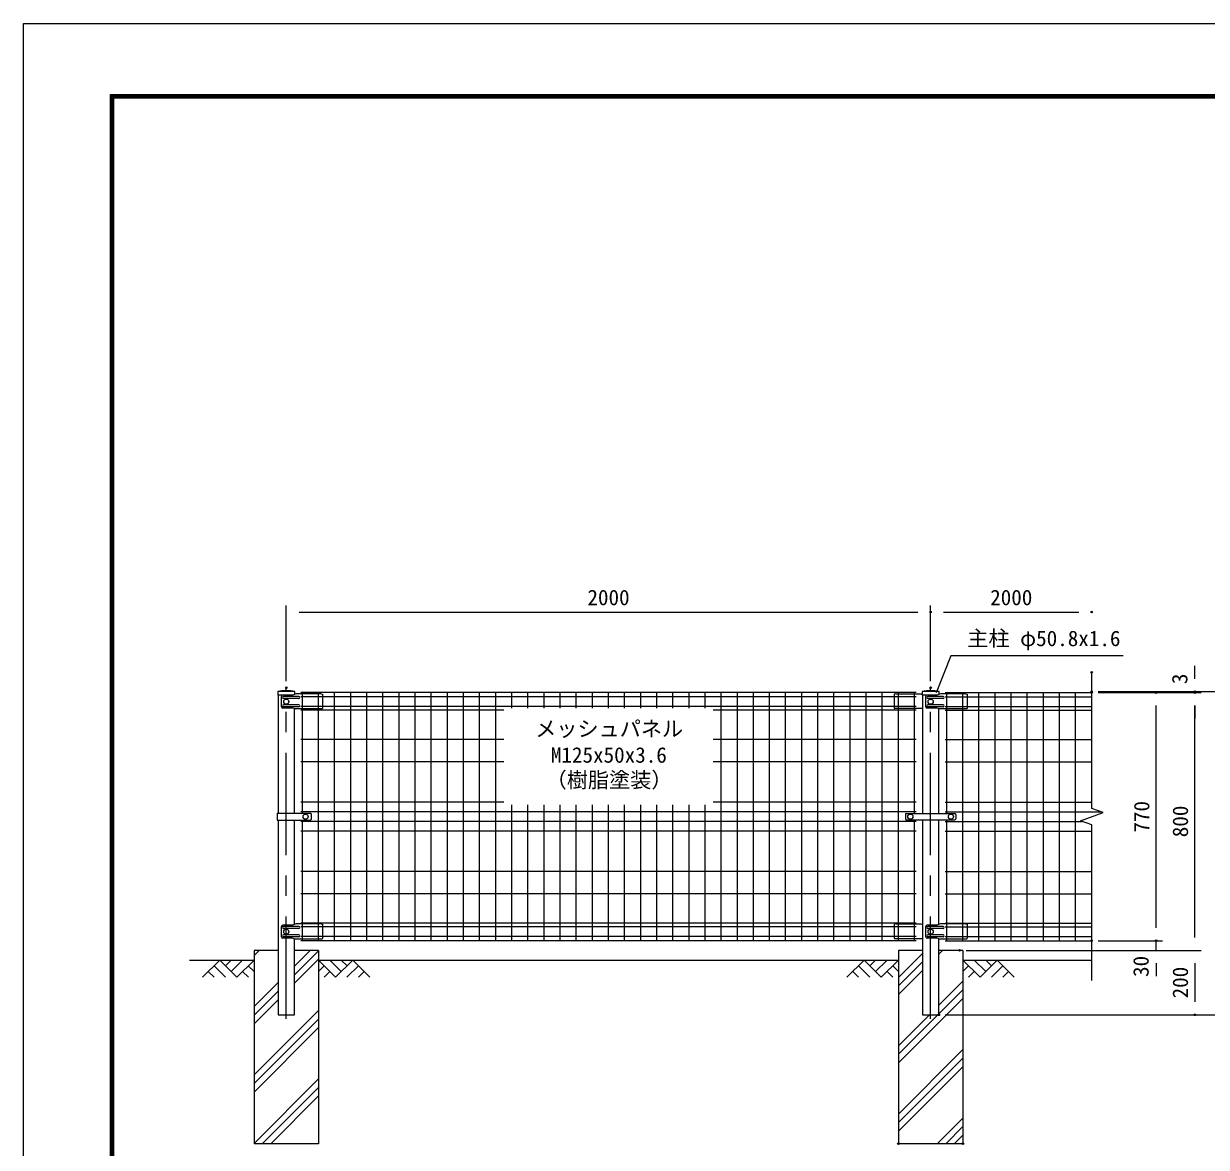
# Model space of a CAD drawing. Units: millimetres, scale not verified. Extents: x -4200 to 4200, y -2970 to 2970.
# Drawn here: x -4200 to -529, y -517 to 2970 of the extents above; entities that cross this region are included whole.
import ezdxf
from ezdxf.enums import TextEntityAlignment as Align

# ---------------------------------------------------------------- set-up
doc = ezdxf.new("R2010")
doc.units = ezdxf.units.MM
doc.header["$LTSCALE"] = 10
doc.header["$PDMODE"] = 32
doc.header["$PDSIZE"] = 5
doc.linetypes.add('USER1', pattern=[50.8, 31.75, -6.35, 6.35, -6.35])
for name, color, linetype, lineweight in [('0-3_D-TTL', 7, 'Continuous', 25), ('0-4_D-STR1', 1, 'Continuous', 25), ('0-5_D-BMK', 2, 'USER1', 13), ('0-6_D-STR2', 7, 'Continuous', 13), ('0-7_D-STR-DIM', 7, 'Continuous', 13), ('0-A_D-STR3', 3, 'Continuous', 13), ('0-B_D-STR-TXT', 7, 'Continuous', 13), ('0-C_D-DCR-HCH', 7, 'Continuous', 13), ('0-D_D-STR4', 7, 'Continuous', 25), ('0-E_D-BGD', 7, 'Continuous', 25)]:
    doc.layers.add(name, color=color, linetype=linetype, lineweight=lineweight)
doc.layers.add('0-9_Defpoints', color=7, linetype='Continuous')
doc.styles.add('ＭＳ ゴシック', font='')
doc.styles.get('ＭＳ ゴシック').set_extended_font_data('MS Gothic')

msp = doc.modelspace()

# ---------------------------------------------------------------- linework, layer by layer
at = {"layer": '0-3_D-TTL', "color": 2}
msp.add_lwpolyline([(-4200, 2970), (4200, 2970), (4200, -2970), (-4200, -2970)], close=True, dxfattribs=at)
at = {"layer": '0-3_D-TTL'}
for points in [[(-3930, 2750), (3930, 2750), (3930, -2750), (-3930, -2750)], [(-3927.5, 2747.5), (3927.5, 2747.5), (3927.5, -2747.5), (-3927.5, -2747.5)], [(-3925, 2745), (3925, 2745), (3925, -2745), (-3925, -2745)], [(-3922.5, 2742.5), (3922.5, 2742.5), (3922.5, -2742.5), (-3922.5, -2742.5)], [(-3920, 2740), (3920, 2740), (3920, -2740), (-3920, -2740)]]:
    msp.add_lwpolyline(points, close=True, dxfattribs=at)
at = {"layer": '0-4_D-STR1'}
for p, q in [((-3358.37, 896.98), (-3411.57, 896.98)), ((-3411.57, 896.98), (-3411.57, 885.98)), ((-3365.62, 885.98), (-3411.57, 885.98)), ((-3410.37, 885.98), (-3410.37, 519.48)), ((-3358.37, 888.49), (-3358.37, 896.98)), ((-1358.37, 896.98), (-1411.57, 896.98)), ((-1411.57, 896.98), (-1411.57, 885.98)), ((-1365.62, 885.98), (-1411.57, 885.98)), ((-1410.37, 885.98), (-1410.37, 518.98)), ((-1358.37, 888.49), (-1358.37, 896.98)), ((-3359.57, 519.48), (-3359.57, 844.16)), ((-1359.57, 518.98), (-1359.57, 844.16)), ((-3410.37, 498.48), (-3410.37, -106.02)), ((-3359.57, 174.07), (-3359.57, 498.48)), ((-1410.37, 498.98), (-1410.37, -106.02)), ((-1359.57, 174.07), (-1359.57, 498.98))]:
    msp.add_line(p, q, dxfattribs=at)
for points in [[(-3410.37, -106.02), (-3359.57, -106.02), (-3359.57, 130.16)], [(-1410.37, -106.02), (-1359.57, -106.02), (-1359.57, 130.16)]]:
    msp.add_lwpolyline(points, dxfattribs=at)
for centre in [(-3384.97, 780.55), (-1384.97, 780.55)]:
    msp.add_arc(centre, 119.43, 77.13052, 102.86948, dxfattribs=at)
at = {"layer": '0-5_D-BMK'}
for p, q in [((-3384.97, -118.02), (-3384.97, 908.98)), ((-1384.97, -118.02), (-1384.97, 908.98))]:
    msp.add_line(p, q, dxfattribs=at)
at = {"layer": '0-6_D-STR2'}
for p, q in [((-1429.97, 893.98), (-3339.97, 893.98)), ((-3334.97, 519.48), (-3334.97, 893.98)), ((-3284.97, 123.98), (-3284.97, 893.98)), ((-3234.97, 123.98), (-3234.97, 893.98)), ((-3184.97, 123.98), (-3184.97, 893.98)), ((-3134.97, 123.98), (-3134.97, 893.98)), ((-3084.97, 123.98), (-3084.97, 893.98)), ((-3034.97, 123.98), (-3034.97, 893.98)), ((-2984.97, 123.98), (-2984.97, 893.98)), ((-2934.97, 123.98), (-2934.97, 893.98)), ((-2884.97, 123.98), (-2884.97, 893.98)), ((-2834.97, 123.98), (-2834.97, 893.98)), ((-2784.97, 123.98), (-2784.97, 893.98)), ((-2734.97, 123.98), (-2734.97, 893.98)), ((-2684.97, 845.98), (-2684.97, 893.98)), ((-2634.97, 845.98), (-2634.97, 893.98)), ((-2584.97, 845.98), (-2584.97, 893.98)), ((-2534.97, 845.98), (-2534.97, 893.98)), ((-2484.97, 845.98), (-2484.97, 893.98)), ((-2434.97, 845.98), (-2434.97, 893.98)), ((-2384.97, 845.98), (-2384.97, 893.98)), ((-2334.97, 845.98), (-2334.97, 893.98)), ((-2284.97, 845.98), (-2284.97, 893.98)), ((-2234.97, 845.98), (-2234.97, 893.98)), ((-2184.97, 845.98), (-2184.97, 893.98)), ((-2134.97, 845.98), (-2134.97, 893.98)), ((-2084.97, 845.98), (-2084.97, 893.98)), ((-2034.97, 123.98), (-2034.97, 893.98)), ((-1984.97, 123.98), (-1984.97, 893.98)), ((-1934.97, 123.98), (-1934.97, 893.98)), ((-1884.97, 123.98), (-1884.97, 893.98)), ((-1834.97, 123.98), (-1834.97, 893.98)), ((-1784.97, 123.98), (-1784.97, 893.98)), ((-1734.97, 123.98), (-1734.97, 893.98)), ((-1684.97, 123.98), (-1684.97, 893.98)), ((-1634.97, 123.98), (-1634.97, 893.98)), ((-1584.97, 123.98), (-1584.97, 893.98)), ((-1534.97, 123.98), (-1534.97, 893.98)), ((-1484.97, 123.98), (-1484.97, 893.98)), ((-1434.97, 518.98), (-1434.97, 893.98)), ((-1339.97, 893.98), (-884.97, 893.98)), ((-1334.97, 518.98), (-1334.97, 893.98)), ((-1284.97, 123.98), (-1284.97, 893.98)), ((-1234.97, 123.98), (-1234.97, 893.98)), ((-1184.97, 123.98), (-1184.97, 893.98)), ((-1134.97, 123.98), (-1134.97, 893.98)), ((-1084.97, 123.98), (-1084.97, 893.98)), ((-1034.97, 123.98), (-1034.97, 893.98)), ((-984.97, 123.98), (-984.97, 893.98)), ((-934.97, 123.98), (-934.97, 893.98)), ((-1429.97, 880.88), (-3339.97, 880.88)), ((-1429.97, 851.08), (-3339.97, 851.08)), ((-1339.97, 880.88), (-884.97, 880.88)), ((-1339.97, 851.08), (-884.97, 851.08)), ((-2709.97, 839.22), (-3339.97, 839.22)), ((-1429.97, 839.22), (-2059.97, 839.22)), ((-1339.97, 839.22), (-884.97, 839.22)), ((-2709.97, 747.98), (-3339.97, 747.98)), ((-1429.97, 747.98), (-2059.97, 747.98)), ((-1339.97, 747.98), (-884.97, 747.98)), ((-2709.97, 678.98), (-3339.97, 678.98)), ((-1429.97, 678.98), (-2059.97, 678.98)), ((-1339.97, 678.98), (-884.97, 678.98)), ((-2709.97, 553.98), (-3339.97, 553.98)), ((-1429.97, 553.98), (-2059.97, 553.98)), ((-1339.97, 553.98), (-884.97, 553.98)), ((-1429.97, 523.98), (-3339.97, 523.98)), ((-2684.97, 123.98), (-2684.97, 545.98)), ((-2634.97, 123.98), (-2634.97, 545.98)), ((-2584.97, 123.98), (-2584.97, 545.98)), ((-2534.97, 123.98), (-2534.97, 545.98)), ((-2484.97, 123.98), (-2484.97, 545.98)), ((-2434.97, 123.98), (-2434.97, 545.98)), ((-2384.97, 123.98), (-2384.97, 545.98)), ((-2334.97, 123.98), (-2334.97, 545.98)), ((-2284.97, 123.98), (-2284.97, 545.98)), ((-2234.97, 123.98), (-2234.97, 545.98)), ((-2184.97, 123.98), (-2184.97, 545.98)), ((-2134.97, 123.98), (-2134.97, 545.98)), ((-2084.97, 123.98), (-2084.97, 545.98)), ((-1339.97, 523.98), (-855.71, 523.98)), ((-1429.97, 493.98), (-3339.97, 493.98)), ((-3334.97, 123.98), (-3334.97, 498.48)), ((-1434.97, 123.98), (-1434.97, 498.98)), ((-1339.97, 493.98), (-914.24, 493.98)), ((-1334.97, 123.98), (-1334.97, 498.98)), ((-1429.97, 463.98), (-3339.97, 463.98)), ((-1339.97, 463.98), (-884.97, 463.98)), ((-1429.97, 338.98), (-3339.97, 338.98)), ((-1339.97, 338.98), (-884.97, 338.98)), ((-1429.97, 269.98), (-3339.97, 269.98)), ((-1339.97, 269.98), (-884.97, 269.98)), ((-1429.97, 178.74), (-3339.97, 178.74)), ((-1429.97, 166.88), (-3339.97, 166.88)), ((-1339.97, 178.74), (-884.97, 178.74)), ((-1339.97, 166.88), (-884.97, 166.88)), ((-1429.97, 137.08), (-3339.97, 137.08)), ((-1429.97, 123.98), (-3339.97, 123.98)), ((-1339.97, 137.08), (-884.97, 137.08)), ((-1339.97, 123.98), (-884.97, 123.98))]:
    msp.add_line(p, q, dxfattribs=at)
at = {"layer": '0-7_D-STR-DIM'}
for p, q in [((-3384.97, 928.98), (-3384.97, 1163.98)), ((-3344.97, 1143.98), (-1424.97, 1143.98)), ((-1384.97, 928.98), (-1384.97, 1163.98)), ((-1384.97, 928.98), (-1384.97, 1163.98)), ((-1344.97, 1143.98), (-924.97, 1143.98)), ((-884.97, 534.63), (-884.97, 956.98)), ((-564.97, 936.98), (-564.97, 976.98)), ((-864.97, 896.98), (-424.97, 896.98)), ((-864.97, 896.98), (-544.97, 896.98)), ((-864.97, 893.98), (-664.97, 893.98)), ((-864.97, 893.98), (-544.97, 893.98)), ((-864.97, 893.98), (-544.97, 893.98)), ((-564.97, 893.98), (-564.97, 896.98)), ((-684.97, 163.98), (-684.97, 853.98)), ((-564.97, 133.98), (-564.97, 853.98)), ((-564.97, 853.98), (-564.97, 813.98)), ((-920.21, 496.15), (-849.74, 521.81)), ((-849.74, 521.81), (-884.97, 534.63)), ((-884.97, 483.33), (-920.21, 496.15)), ((-884.97, 0.98), (-884.97, 483.33)), ((-684.97, 163.98), (-684.97, 203.98)), ((-864.97, 123.98), (-664.97, 123.98)), ((-864.97, 123.98), (-664.97, 123.98)), ((-684.97, 93.98), (-684.97, 123.98)), ((-1274.97, 93.98), (-664.97, 93.98)), ((-1274.97, 93.98), (-544.97, 93.98)), ((-1274.97, 93.98), (-544.97, 93.98)), ((-684.97, 53.98), (-684.97, 13.98)), ((-564.97, 53.98), (-564.97, -66.02)), ((-1339.57, -106.02), (-424.97, -106.02)), ((-1339.57, -106.02), (-544.97, -106.02))]:
    msp.add_line(p, q, dxfattribs=at)
at = {"layer": '0-9_Defpoints'}
for p in [(-1384.97, 1143.98), (-884.97, 1143.98), (-884.97, 956.98), (-3384.97, 908.98), (-1384.97, 908.98), (-884.97, 896.98), (-884.97, 896.98), (-884.97, 893.98), (-684.97, 893.98), (-564.97, 896.98), (-564.97, 893.98), (-884.97, 123.98), (-684.97, 123.98), (-1294.97, 93.98), (-1359.57, -106.02), (-564.97, -106.02), (-1484.97, -506.02), (-1284.97, -506.02)]:
    msp.add_point(p, dxfattribs=at)
at = {"layer": '0-A_D-STR3'}
for p, q in [((-3400.46, 880.98), (-3400.46, 850.98)), ((-3365.62, 885.98), (-3395.46, 885.98)), ((-3345.97, 881.98), (-3393.39, 881.98)), ((-3354.06, 889.98), (-3365.62, 885.98)), ((-3276.97, 889.98), (-3354.06, 889.98)), ((-3276.97, 889.98), (-3271.97, 888.98)), ((-3271.97, 888.98), (-3271.97, 845.16)), ((-1492.97, 889.98), (-1497.97, 888.98)), ((-1497.97, 888.98), (-1497.97, 845.16)), ((-1492.97, 889.98), (-1415.89, 889.98)), ((-1415.89, 889.98), (-1411.57, 888.49)), ((-1400.46, 880.98), (-1400.46, 850.98)), ((-1365.62, 885.98), (-1395.46, 885.98)), ((-1345.97, 881.98), (-1393.39, 881.98)), ((-1354.06, 889.98), (-1365.62, 885.98)), ((-1276.97, 889.98), (-1354.06, 889.98)), ((-1276.97, 889.98), (-1271.97, 888.98)), ((-1271.97, 888.98), (-1271.97, 845.16)), ((-3365.62, 845.98), (-3395.46, 845.98)), ((-3345.97, 875.98), (-3393.39, 875.98)), ((-3345.97, 855.98), (-3393.39, 855.98)), ((-3345.97, 849.98), (-3393.39, 849.98)), ((-3360.37, 844.16), (-3365.62, 845.98)), ((-1365.62, 845.98), (-1395.46, 845.98)), ((-1345.97, 875.98), (-1393.39, 875.98)), ((-1345.97, 855.98), (-1393.39, 855.98)), ((-1345.97, 849.98), (-1393.39, 849.98)), ((-1360.37, 844.16), (-1365.62, 845.98)), ((-3360.37, 844.16), (-3272.97, 844.16)), ((-1410.37, 844.16), (-1496.97, 844.16)), ((-1360.37, 844.16), (-1272.97, 844.16)), ((-3412.67, 519.48), (-3309.99, 519.48)), ((-3412.67, 519.48), (-3412.67, 498.48)), ((-3307.99, 517.48), (-3307.99, 500.48)), ((-1463.47, 515.98), (-1463.47, 501.98)), ((-1460.47, 518.98), (-1309.47, 518.98)), ((-1306.47, 515.98), (-1306.47, 501.98)), ((-3412.67, 498.48), (-3309.99, 498.48)), ((-1460.47, 498.98), (-1309.47, 498.98)), ((-3400.46, 166.98), (-3400.46, 136.98)), ((-3365.62, 171.98), (-3395.46, 171.98)), ((-3345.97, 167.98), (-3393.39, 167.98)), ((-3345.97, 161.98), (-3393.39, 161.98)), ((-3354.06, 175.98), (-3365.62, 171.98)), ((-3276.97, 175.98), (-3354.06, 175.98)), ((-3276.97, 175.98), (-3271.97, 174.98)), ((-3271.97, 174.98), (-3271.97, 131.16)), ((-1492.97, 175.98), (-1497.97, 174.98)), ((-1497.97, 174.98), (-1497.97, 131.16)), ((-1492.97, 175.98), (-1415.89, 175.98)), ((-1415.89, 175.98), (-1410.37, 174.07)), ((-1400.46, 166.98), (-1400.46, 136.98)), ((-1365.62, 171.98), (-1395.46, 171.98)), ((-1345.97, 167.98), (-1393.39, 167.98)), ((-1345.97, 161.98), (-1393.39, 161.98)), ((-1354.06, 175.98), (-1365.62, 171.98)), ((-1276.97, 175.98), (-1354.06, 175.98)), ((-1276.97, 175.98), (-1271.97, 174.98)), ((-1271.97, 174.98), (-1271.97, 131.16)), ((-3365.62, 131.98), (-3395.46, 131.98)), ((-3345.97, 141.98), (-3393.39, 141.98)), ((-3345.97, 135.98), (-3393.39, 135.98)), ((-3360.37, 130.16), (-3365.62, 131.98)), ((-3360.37, 130.16), (-3272.97, 130.16)), ((-1410.37, 130.16), (-1496.97, 130.16)), ((-1365.62, 131.98), (-1395.46, 131.98)), ((-1345.97, 141.98), (-1393.39, 141.98)), ((-1345.97, 135.98), (-1393.39, 135.98)), ((-1360.37, 130.16), (-1365.62, 131.98)), ((-1360.37, 130.16), (-1272.97, 130.16))]:
    msp.add_line(p, q, dxfattribs=at)
for centre in [(-3384.97, 865.98), (-1384.97, 865.98), (-3324.97, 508.98), (-1447.97, 508.98), (-1321.97, 508.98), (-3384.97, 151.98), (-1384.97, 151.98)]:
    msp.add_circle(centre, 8, dxfattribs=at)
for centre, radius, start, end in [((-3395.46, 880.98), 5, 90, 180), ((-3393.39, 878.98), 3, 90, 270), ((-3345.97, 878.98), 3, 270, 90), ((-1395.46, 880.98), 5, 90, 180), ((-1393.39, 878.98), 3, 90, 270), ((-1345.97, 878.98), 3, 270, 90), ((-3395.46, 850.98), 5, 180, 270), ((-3393.39, 852.98), 3, 90, 270), ((-3345.97, 852.98), 3, 270, 90), ((-3272.97, 845.16), 1, 270, 0), ((-1496.97, 845.16), 1, 180, 270), ((-1395.46, 850.98), 5, 180, 270), ((-1393.39, 852.98), 3, 90, 270), ((-1345.97, 852.98), 3, 270, 90), ((-1272.97, 845.16), 1, 270, 0), ((-3309.99, 517.48), 2, 0, 90), ((-1460.47, 515.98), 3, 90, 180), ((-1309.47, 515.98), 3, 0, 90), ((-3309.99, 500.48), 2, 270, 0), ((-1460.47, 501.98), 3, 180, 270), ((-1309.47, 501.98), 3, 270, 0), ((-3395.46, 166.98), 5, 90, 180), ((-3393.39, 164.98), 3, 90, 270), ((-3345.97, 164.98), 3, 270, 90), ((-1395.46, 166.98), 5, 90, 180), ((-1393.39, 164.98), 3, 90, 270), ((-1345.97, 164.98), 3, 270, 90), ((-3395.46, 136.98), 5, 180, 270), ((-3393.39, 138.98), 3, 90, 270), ((-3345.97, 138.98), 3, 270, 90), ((-3272.97, 131.16), 1, 270, 0), ((-1496.97, 131.16), 1, 180, 270), ((-1395.46, 136.98), 5, 180, 270), ((-1393.39, 138.98), 3, 90, 270), ((-1345.97, 138.98), 3, 270, 90), ((-1272.97, 131.16), 1, 270, 0)]:
    msp.add_arc(centre, radius, start, end, dxfattribs=at)
at = {"layer": '0-B_D-STR-TXT'}
msp.add_lwpolyline([(-787.46, 1007.71), (-1322.14, 1007.71), (-1367.63, 892.76)], dxfattribs=at)
at = {"layer": '0-C_D-DCR-HCH'}
for p, q in [((-3484.97, 78.48), (-3469.47, 93.98)), ((-3359.57, 44.78), (-3310.37, 93.98)), ((-3359.57, 18.26), (-3284.97, 92.86)), ((-1484.97, 10.19), (-1410.37, 84.79)), ((-1359.57, 82.56), (-1348.15, 93.98)), ((-3591.4, 63.98), (-3644.61, 10.77)), ((-3609.14, 46.24), (-3573.5, 10.77)), ((-3591.4, 63.98), (-3538.19, 10.77)), ((-3573.66, 46.24), (-3555.92, 63.98)), ((-3555.92, 28.5), (-3520.45, 63.98)), ((-3538.19, 10.77), (-3484.97, 63.98)), ((-3502.71, 46.24), (-3484.97, 28.59)), ((-3359.57, -8.25), (-3284.97, 66.35)), ((-3231.76, 10.77), (-3284.97, 63.98)), ((-3267.24, 46.24), (-3284.97, 28.59)), ((-3214.03, 28.5), (-3249.5, 63.98)), ((-3178.55, 63.98), (-3231.76, 10.77)), ((-3196.2, 46.15), (-3214.03, 63.98)), ((-3160.81, 46.24), (-3196.45, 10.77)), ((-3178.55, 63.98), (-3125.34, 10.77)), ((-1591.4, 63.98), (-1644.61, 10.77)), ((-1609.14, 46.24), (-1573.5, 10.77)), ((-1591.4, 63.98), (-1538.19, 10.77)), ((-1573.66, 46.24), (-1555.92, 63.98)), ((-1555.92, 28.5), (-1520.45, 63.98)), ((-1538.19, 10.77), (-1484.97, 63.98)), ((-1502.71, 46.24), (-1484.97, 28.59)), ((-1484.97, -16.33), (-1410.37, 58.27)), ((-1231.76, 10.77), (-1284.97, 63.98)), ((-1267.24, 46.24), (-1284.97, 28.59)), ((-1214.03, 28.5), (-1249.5, 63.98)), ((-1178.55, 63.98), (-1231.76, 10.77)), ((-1196.2, 46.15), (-1214.03, 63.98)), ((-1160.81, 46.24), (-1196.45, 10.77)), ((-1178.55, 63.98), (-1125.34, 10.77)), ((-3626.87, 28.5), (-3609.05, 10.77)), ((-3520.45, 28.5), (-3502.63, 10.77)), ((-3249.5, 28.5), (-3267.32, 10.77)), ((-3143.08, 28.5), (-3160.89, 10.77)), ((-1626.87, 28.5), (-1609.05, 10.77)), ((-1520.45, 28.5), (-1502.63, 10.77)), ((-1484.97, -42.84), (-1410.37, 31.76)), ((-1249.5, 28.5), (-1267.32, 10.77)), ((-1143.08, 28.5), (-1160.89, 10.77)), ((-3484.97, -80.62), (-3410.37, -6.02)), ((-3484.97, -107.14), (-3410.37, -32.54)), ((-1359.57, -76.54), (-1284.97, -1.94)), ((-1359.57, -103.06), (-1284.97, -28.46)), ((-3484.97, -133.65), (-3410.37, -59.05)), ((-1484.97, -254.97), (-1284.97, -54.97)), ((-3484.97, -292.75), (-3284.97, -92.75)), ((-1484.97, -228.46), (-1362.54, -106.02)), ((-1484.97, -201.94), (-1389.05, -106.02)), ((-3484.97, -319.27), (-3284.97, -119.27)), ((-3484.97, -345.79), (-3284.97, -145.79)), ((-1484.97, -414.07), (-1284.97, -214.07)), ((-1484.97, -440.59), (-1284.97, -240.59)), ((-1484.97, -467.11), (-1284.97, -267.11)), ((-3484.97, -504.89), (-3284.97, -304.89)), ((-3459.59, -506.02), (-3284.97, -331.4)), ((-3433.08, -506.02), (-3284.97, -357.92)), ((-1364.79, -506.02), (-1284.97, -426.21)), ((-1338.27, -506.02), (-1284.97, -452.72)), ((-1311.76, -506.02), (-1284.97, -479.24))]:
    msp.add_line(p, q, dxfattribs=at)
at = {"layer": '0-D_D-STR4'}
for p, q in [((-3484.97, 93.98), (-3484.97, -506.02)), ((-3410.37, 93.98), (-3484.97, 93.98)), ((-3284.97, 93.98), (-3359.57, 93.98)), ((-3284.97, 93.98), (-3284.97, -506.02)), ((-1484.97, 93.98), (-1484.97, -506.02)), ((-1410.37, 93.98), (-1484.97, 93.98)), ((-1284.97, 93.98), (-1359.57, 93.98)), ((-1284.97, 93.98), (-1284.97, -506.02)), ((-3284.97, -506.02), (-3484.97, -506.02)), ((-1284.97, -506.02), (-1484.97, -506.02))]:
    msp.add_line(p, q, dxfattribs=at)
at = {"layer": '0-E_D-BGD'}
for p, q in [((-3684.97, 63.98), (-3484.97, 63.98)), ((-3284.97, 63.98), (-1484.97, 63.98)), ((-1284.97, 63.98), (-884.97, 63.98))]:
    msp.add_line(p, q, dxfattribs=at)

# ---------------------------------------------------------------- texts
at = {"layer": '0-7_D-STR-DIM', "style": 'ＭＳ ゴシック'}
for p in [(-2450.22, 1150.73), (-1200.22, 1150.73)]:
    msp.add_text('2000', height=48.09, dxfattribs=at).set_placement(p, align=Align.BOTTOM_LEFT)
for s, p in [('3', (-573.64, 920.28)), ('770', (-691.72, 459.48)), ('800', (-571.72, 445.1)), ('30', (-693.88, 11.51)), ('200', (-571.72, -55.02))]:
    msp.add_text(s, height=48.09, rotation=90, dxfattribs=at).set_placement(p, align=Align.BOTTOM_LEFT)
at = {"layer": '0-B_D-STR-TXT', "style": 'ＭＳ ゴシック'}
for s, p in [('主柱 φ50.8x1.6', (-1271.21, 1023.72)), ('メッシュパネル', (-2612.39, 743.38)), ('M125x50x3.6', (-2563.65, 661.98)), ('（樹脂塗装）', (-2579.9, 584.65))]:
    msp.add_text(s, height=48.09, dxfattribs=at).set_placement(p, align=Align.BOTTOM_LEFT)

doc.saveas('drawing.dxf')
